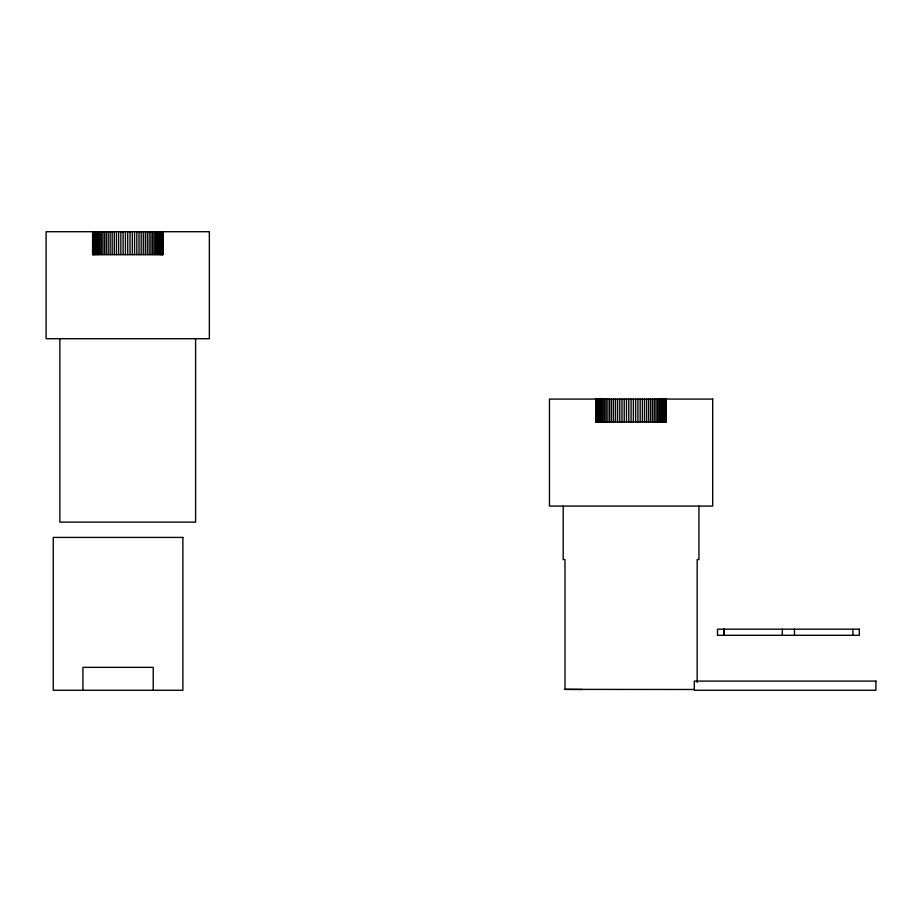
<?xml version="1.0" encoding="UTF-8"?>
<svg xmlns="http://www.w3.org/2000/svg" width="922" height="922" viewBox="0 0 922 922"><rect width="100%" height="100%" fill="white"/><g stroke="black" fill="none" stroke-linecap="round" stroke-linejoin="round"><path stroke-width="1.38" d="M595.992 421.999L595.992 399.076L595.923 421.999L666.226 421.999L666.157 399.076M563.204 506.074L563.204 559.573L564.99 559.573L564.99 689.368L582.727 689.495M694.485 689.495L564.99 689.368M852.885 629.184L852.885 635.304M794.476 629.184L794.476 635.304M782.329 629.184L782.329 635.304M724.15 629.184L724.15 635.304M723.989 629.184L723.989 635.304M698.945 506.074L698.945 559.573L697.159 559.573L697.159 682.361M665.926 399.076L665.926 421.999M665.557 399.076L665.557 421.999M665.039 399.076L665.039 421.999M664.37 399.076L664.37 421.999M663.552 399.076L663.552 421.999M662.607 399.076L662.607 421.999M661.523 399.076L661.523 421.999M660.302 399.076L660.302 421.999M658.965 399.076L658.965 421.999M657.501 399.076L657.501 421.999M655.934 399.076L655.934 421.999M654.251 399.076L654.251 421.999M652.476 399.076L652.476 421.999M650.609 399.076L650.609 421.999M648.65 399.076L648.65 421.999M646.622 399.076L646.622 421.999M644.524 399.076L644.524 421.999M642.38 399.076L642.38 421.999M640.179 399.076L640.179 421.999M637.932 399.076L637.932 421.999M635.661 399.076L635.661 421.999M633.379 399.076L633.379 421.999M631.074 399.076L631.074 421.999M628.781 399.076L628.781 421.999M626.487 399.076L626.487 421.999M624.217 399.076L624.217 421.999M621.981 399.076L621.981 421.999M619.78 399.076L619.78 421.999M617.625 399.076L617.625 421.999M615.527 399.076L615.527 421.999M613.499 399.076L613.499 421.999M611.54 399.076L611.54 421.999M609.673 399.076L609.673 421.999M607.898 399.076L607.898 421.999M606.215 399.076L606.215 421.999M604.648 399.076L604.648 421.999M603.184 399.076L603.184 421.999M601.847 399.076L601.847 421.999M600.625 399.076L600.625 421.999M599.542 399.076L599.542 421.999M598.597 399.076L598.597 421.999M597.779 399.076L597.779 421.999M597.122 399.076L597.122 421.999M596.592 399.076L596.592 421.999M596.223 399.076L596.223 421.999M195.591 338.72L195.591 522.14L59.861 522.14L59.861 338.72M162.883 231.722L162.883 254.645L92.569 254.645L92.638 231.722M162.802 231.722L162.802 254.645M162.583 231.722L162.583 254.645M162.203 231.722L162.203 254.645M161.684 231.722L161.684 254.645M161.016 231.722L161.016 254.645M160.209 231.722L160.209 254.645M159.252 231.722L159.252 254.645M158.169 231.722L158.169 254.645M156.959 231.722L156.959 254.645M155.611 231.722L155.611 254.645M154.158 231.722L154.158 254.645M153.225 690.278L153.225 667.355L82.911 667.355L82.911 690.278M152.579 231.722L152.579 254.645M150.908 231.722L150.908 254.645M149.122 231.722L149.122 254.645M147.255 231.722L147.255 254.645M145.307 231.722L145.307 254.645M143.279 231.722L143.279 254.645M141.181 231.722L141.181 254.645M139.026 231.722L139.026 254.645M136.825 231.722L136.825 254.645M134.577 231.722L134.577 254.645M132.319 231.722L132.319 254.645M130.025 231.722L130.025 254.645M127.72 231.722L127.72 254.645M125.427 231.722L125.427 254.645M123.133 231.722L123.133 254.645M120.863 231.722L120.863 254.645M118.627 231.722L118.627 254.645M116.426 231.722L116.426 254.645M114.27 231.722L114.27 254.645M112.173 231.722L112.173 254.645M110.144 231.722L110.144 254.645M108.197 231.722L108.197 254.645M106.318 231.722L106.318 254.645M104.543 231.722L104.543 254.645M102.861 231.722L102.861 254.645M101.293 231.722L101.293 254.645M99.83 231.722L99.83 254.645M98.493 231.722L98.493 254.645M97.283 231.722L97.283 254.645M96.188 231.722L96.188 254.645M95.243 231.722L95.243 254.645M94.436 231.722L94.436 254.645M93.767 231.722L93.767 254.645M93.249 231.722L93.249 254.645M92.868 231.722L92.868 254.645M209.352 231.722L46.1 231.722L46.1 338.72L209.352 338.72L209.352 231.722M712.694 399.076L549.454 399.076L549.454 506.074L712.694 506.074L712.694 399.076M182.879 537.422L53.257 537.422L53.257 690.278L182.879 690.278L182.879 537.422M859.316 629.184L717.489 629.184L717.489 635.304L859.316 635.304L859.316 629.184M875.9 681.104L694.301 681.104L694.301 690.278L875.9 690.278L875.9 681.104"/></g></svg>
